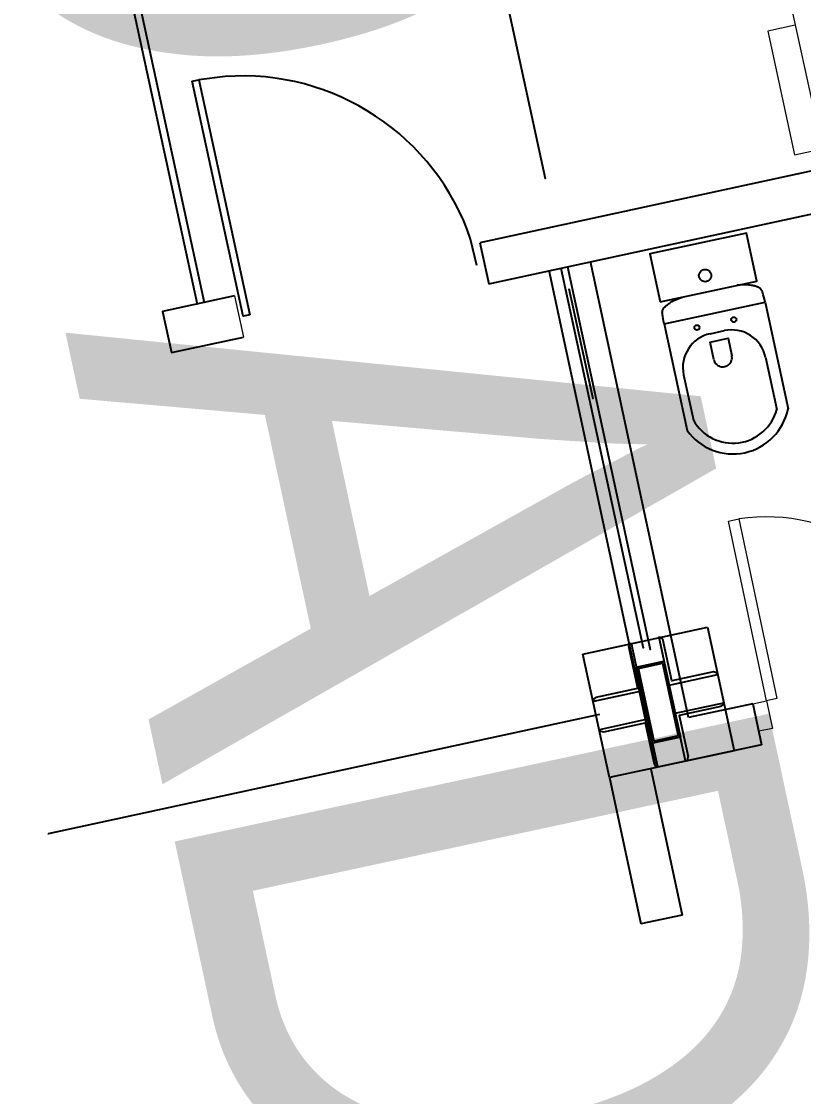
# Model space of a CAD drawing. Header units: inches. Extents: x -48022 to 80112, y -8164 to 5118.
# Drawn here: x 63976.5 to 64087.2, y 897.9 to 1050.1 of the extents above; entities that cross this region are included whole.
import ezdxf
from ezdxf.xclip import XClip

# ---------------------------------------------------------------- set-up
doc = ezdxf.new("R2010")
doc.units = ezdxf.units.IN
doc.header["$LTSCALE"] = 10
doc.header["$XCLIPFRAME"] = 0
doc.header["$PDMODE"] = 32
doc.linetypes.add('Amconstr', pattern=[9999, 9999, 0])
for name, color, linetype in [('1_DIM', 1, 'Continuous'), ('1_TEXT', 3, 'Continuous'), ('A-FITT-P', 1, 'Continuous'), ('FURNITURE', 2, 'Continuous'), ('new partion wall', 1, 'Continuous'), ('WALL', 4, 'Continuous')]:
    doc.layers.add(name, color=color, linetype=linetype)
doc.layers.add('A-DOOR', color=2, linetype='Continuous', lineweight=20)
doc.styles.add('ARC_IMP 001 1_1', font='ARIALN.TTF', dxfattribs={"height": 0.078125})
doc.styles.get("Standard").update_dxf_attribs({"font": 'sanss___.ttf'})
doc.dimstyles.new('STANDARD_WS', dxfattribs={"dimscale": 180, "dimtxt": 0.18, "dimasz": 0.0625, "dimexe": 0.1875, "dimexo": 0.0625, "dimgap": 0.09375, "dimtad": 0, "dimdec": 0, "dimzin": 3, "dimdsep": 46, "dimlunit": 4, "dimtxsty": 'Standard', "dimblk": 'DOT', "dimcen": 0.09375, "dimadec": 3, "dimazin": 0, "dimtfac": 1, "dimtdec": 0, "dimtofl": 0, "dimtmove": 1, "dimatfit": 3, "dimldrblk": 'CLOSED', "dimfxl": 0, "dimfrac": 2, "dimtolj": 1, "dimtzin": 3, "dimarcsym": 0})

# ---------------------------------------------------------------- blocks, each defined once
blk = doc.blocks.new('A$C103976A7')
at = {"layer": 'A-FITT-P', "color": 0, "linetype": 'ByBlock'}
for p, q in [((-6.59, -9.36), (-6.59, -23.69)), ((-6.59, -9.36), (6.97, -9.36)), ((6.97, -9.36), (6.97, -23.69)), ((-0.96, -11.91), (0.96, -11.91)), ((-5.5, -16.45), (-5.5, -22.56)), ((5.5, -16.45), (5.5, -23.48))]:
    blk.add_line(p, q, dxfattribs=at)
blk.add_lwpolyline([(-6.49, -6.44), (6.49, -6.44), (6.49, 0), (-6.49, 0)], close=True, dxfattribs=at)
for points in [[(-6.59, -9.36), (-6.59, -8.97), (-6.58, -8.65), (-6.57, -8.39), (-6.55, -8.17), (-6.53, -8), (-6.51, -7.86), (-6.48, -7.75), (-6.45, -7.66), (-6.41, -7.58), (-6.37, -7.51), (-6.33, -7.46), (-6.28, -7.41), (-6.24, -7.36), (-6.19, -7.32), (-6.13, -7.28), (-6.07, -7.24), (-6.01, -7.21), (-5.95, -7.17), (-5.88, -7.13), (-5.81, -7.08), (-5.73, -7.04), (-5.64, -7), (-5.54, -6.95), (-5.43, -6.9), (-5.3, -6.85), (-5.16, -6.79), (-4.99, -6.73), (-4.79, -6.68), (-4.54, -6.62), (-4.24, -6.56), (-3.89, -6.5), (-3.47, -6.44)], [(6.97, -9.36), (6.97, -8.97), (6.96, -8.65), (6.95, -8.39), (6.93, -8.17), (6.91, -8), (6.89, -7.86), (6.86, -7.75), (6.83, -7.66), (6.79, -7.58), (6.75, -7.51), (6.71, -7.46), (6.66, -7.41), (6.62, -7.36), (6.56, -7.32), (6.51, -7.28), (6.45, -7.24), (6.39, -7.21), (6.33, -7.17), (6.26, -7.13), (6.19, -7.08), (6.11, -7.04), (6.02, -7), (5.92, -6.95), (5.81, -6.9), (5.68, -6.85), (5.54, -6.79), (5.37, -6.73), (5.16, -6.68), (4.92, -6.62), (4.62, -6.56), (4.27, -6.5), (3.85, -6.44)], [(-1.2, -15.33), (-1.2, -12.98), (1.22, -12.98), (1.22, -15.33)]]:
    blk.add_lwpolyline(points, dxfattribs=at)
for centre, radius in [((0.01, -4.31), 0.807), ((-2.48, -10.76), 0.336), ((2.48, -10.76), 0.336)]:
    blk.add_circle(centre, radius, dxfattribs=at)
for centre, radius, start, end in [((-0.96, -16.45), 4.54, 90, 180), ((0.96, -16.45), 4.54, 0, 90), ((0.01, -15.33), 1.21, 180, 0), ((0.19, -20.75), 5.97, 197.5831, 332.8412), ((0.19, -20.75), 7.39, 203.4145, 336.5855)]:
    blk.add_arc(centre, radius, start, end, dxfattribs=at)
blk = doc.blocks.new('pdf plan')
at = {"color": 250, "linetype": 'Continuous', "lineweight": -2}
for p, q in [((367.645, 409.595), (366.901, 409.579)), ((361.079, 403.906), (361.013, 403.178))]:
    blk.add_line(p, q, dxfattribs=at)
at = {"color": 250, "linetype": 'Continuous', "lineweight": 9}
for points in [[(363.031, 418.808), (366.521, 418.808), (366.521, 423.869), (363.031, 423.869)], [(363.031, 419.586), (363.031, 418.808), (363.031, 418.808)]]:
    blk.add_lwpolyline(points, dxfattribs=at)
blk.add_lwpolyline([(365.727, 419.586), (365.727, 423.075), (362.237, 423.075), (362.237, 419.586)], close=True, dxfattribs=at)
at = {"color": 250, "linetype": 'Continuous', "lineweight": -2}
for points in [[(378.81, 412.424), (378.76, 412.391), (378.727, 412.325), (380.083, 412.325), (380.083, 413.697), (380.017, 413.664), (379.984, 413.598), (379.984, 412.424)], [(381.555, 412.325), (381.555, 411.547), (379.405, 411.547), (379.405, 412.325)], [(381.506, 412.275), (381.506, 411.597), (379.455, 411.597), (379.455, 412.275)], [(382.118, 411.464), (382.201, 411.481), (382.217, 411.547), (380.877, 411.547), (380.877, 410.191), (380.927, 410.207), (380.96, 410.29), (380.96, 411.464)], [(367.645, 403.178), (367.645, 402.996), (361.013, 402.996), (361.013, 403.178)]]:
    blk.add_lwpolyline(points, close=True, dxfattribs=at)
for points in [[(382.217, 412.325), (380.877, 412.325), (380.877, 413.697)], [(380.96, 413.598), (380.927, 413.664), (380.877, 413.697)], [(380.96, 413.598), (380.96, 412.424), (382.118, 412.424)], [(382.217, 412.325), (382.201, 412.391), (382.118, 412.424)], [(350.113, 411.944), (365.694, 411.944), (365.694, 411.944)], [(368.208, 412.027), (379.008, 412.027), (379.008, 412.027)], [(368.803, 411.944), (371.913, 411.944), (371.913, 411.944)], [(368.208, 411.845), (378.926, 411.845), (378.926, 411.845)], [(378.727, 411.547), (378.76, 411.481), (378.81, 411.464)], [(378.727, 411.547), (380.083, 411.547), (380.083, 410.191)], [(379.984, 410.29), (379.984, 411.464), (378.81, 411.464)], [(379.984, 410.29), (380.017, 410.207), (380.083, 410.191)], [(380.464, 410.274), (380.464, 394.71), (380.464, 394.71)], [(329.686, 402.02), (367.05, 402.02), (367.05, 402.02)], [(329.686, 401.822), (367.05, 401.822), (367.05, 401.822)]]:
    blk.add_lwpolyline(points, dxfattribs=at)
at = {"color": 250, "linetype": 'Continuous', "lineweight": 13}
for points in [[(367.05, 402.88), (367.05, 400.846), (367.05, 400.846)], [(367.05, 402.88), (368.208, 402.88), (368.208, 402.88)], [(368.208, 402.88), (368.208, 400.846), (368.208, 400.846)], [(367.05, 400.846), (368.208, 400.846), (368.208, 400.846)]]:
    blk.add_lwpolyline(points, dxfattribs=at)
at = {"color": 250, "linetype": 'Continuous', "lineweight": -2}
blk.add_open_spline([(366.901, 409.579), (363.907, 409.248), (361.493, 406.883), (361.079, 403.906)], degree=3, dxfattribs=at)
at = {"layer": 'A-DOOR', "color": 250}
for points in [[(381.073, 414.865), (376.007, 414.884), (376.008, 415.177), (381.074, 415.157)], [(381.853, 414.862), (381.851, 414.472), (381.072, 414.475), (381.073, 414.865)]]:
    blk.add_lwpolyline(points, close=True, dxfattribs=at)
blk.add_arc((381.08, 414.849), 5.082, 89.8565, 176.3046, dxfattribs=at)
at = {"layer": 'FURNITURE', "color": 250, "linetype": 'Amconstr', "lineweight": 25}
blk.add_lwpolyline([(378.745, 413.701), (382.235, 413.695), (382.228, 410.175), (378.739, 410.181)], close=True, dxfattribs=at)
at = {"layer": 'new partion wall', "color": 250}
blk.add_lwpolyline([(367.05, 402.88), (367.05, 400.846), (368.208, 400.846), (368.208, 402.88)], dxfattribs=at)
at = {"layer": 'WALL', "color": 250, "linetype": 'Amconstr', "lineweight": 25}
for p, q in [((381.072, 414.475), (382.237, 414.471)), ((382.237, 414.471), (382.227, 411.488)), ((382.227, 411.488), (368.203, 411.513)), ((382.23, 411.344), (386.358, 411.335)), ((386.358, 411.335), (386.356, 410.166)), ((382.228, 410.176), (386.356, 410.166))]:
    blk.add_line(p, q, dxfattribs=at)
for points in [[(367.05, 437.668), (367.05, 409.81)], [(368.208, 409.81), (368.208, 437.631), (367.05, 437.631)], [(381.072, 414.475), (381.065, 412.659), (368.205, 412.682)], [(367.05, 409.81), (368.208, 409.81), (368.208, 409.81)]]:
    blk.add_lwpolyline(points, dxfattribs=at)
at = {"layer": 'A-FITT-P', "color": 250, "xscale": 0.2100567989119788, "yscale": 0.2100567989119788, "zscale": 0.2100567989119788, "rotation": 89.94957177819309}
blk.add_blockref('A$C103976A7', (368.347, 415.689), dxfattribs=at)
blk = doc.blocks.new('_Dot')
at = {"color": 0, "linetype": 'ByBlock', "lineweight": -2}
blk.add_line((-0.5, 0), (-1, 0), dxfattribs=at)
at = {"color": 0, "linetype": 'ByBlock', "const_width": 0.5}
blk.add_lwpolyline([(-0.25, 0, 1), (0.25, 0, 1)], format="xyb", close=True, dxfattribs=at)
blk = doc.blocks.new('*D201')
at = {"layer": '1_DIM', "color": 0, "lineweight": -2, "transparency": 16777216}
blk.add_line((66319.12, -277.29), (66319.12, 641.74), dxfattribs=at)
for start, end in [(90.060638, 95.578407), (96.552079, 102.069847)]:
    blk.add_arc((66319.12, -10021.85), 10629.84, start, end, dxfattribs=at)
at = {"layer": 'Defpoints', "color": 0, "transparency": 16777216}
for p in [(63731.75, 2015.89), (65569.57, 581.53), (64150.66, 66.92), (66319.12, -288.54), (66319.12, -1080.54)]:
    blk.add_point(p, dxfattribs=at)
at = {"layer": '1_DIM', "color": 0, "lineweight": -2, "transparency": 16777216, "xscale": 11.25, "yscale": 11.25, "zscale": 11.25}
for p, rotation in [((66319.12, 607.99), 0.03031924790928877), ((64085.38, 370.64), 192.1001664814439)]:
    blk.add_blockref('_Dot', p, dxfattribs=dict(at, rotation=rotation))
at = {"layer": '1_DIM', "color": 0, "transparency": 16777216, "insert": (65195.96, 548.48), "char_height": 32.4, "attachment_point": 5, "rotation": 6.0652}
blk.add_mtext('\\A1;12.130°', dxfattribs=at)
blk = doc.blocks.new('_Closed')
at = {"color": 0, "linetype": 'ByBlock', "lineweight": -2}
for p, q in [((-1, 0.167), (0, 0)), ((-1, 0.167), (-1, -0.167)), ((0, 0), (-1, -0.167)), ((0, 0), (-1, 0))]:
    blk.add_line(p, q, dxfattribs=at)

msp = doc.modelspace()

# ---------------------------------------------------------------- block references
at = {"linetype": 'Amconstr', "lineweight": 25}
ref = msp.add_blockref('pdf plan', (61586.99, 2414.1), dxfattribs=dict(at, xscale=5.131858713091743, yscale=5.131858713091743, zscale=5.131858713091743, rotation=282.2313422511228))
XClip(ref).set_block_clipping_path([(164.4791717222, 449.2939431408), (576.659918646, 448.5683895352), (739.282937211, 285.3718372324), (658.1213050436, 204.4954374036), (528.9983881636, 334.0737409183), (235.5965602188, 334.5902103453), (235.5625337246, 315.2600524106), (164.2434555072, 315.3855939715)])

# ---------------------------------------------------------------- texts
at = {"layer": '1_TEXT', "linetype": 'Amconstr', "lineweight": 25, "insert": (64041.47, 1142.18), "char_height": 86.0695, "width": 931.0665, "attachment_point": 2, "rotation": 282.1305, "line_spacing_factor": 0.930915, "style": 'ARC_IMP 001 1_1'}
msp.add_mtext('PROPOSED ADMIN. BUILDING', dxfattribs=at)

# ---------------------------------------------------------------- dimensions: what is measured, and where the dimension line sits
at = {"layer": '1_DIM'}
dim = msp.add_angular_dim_2l(base=(65569.5702, 581.5268), line1=((64150.6587, 66.9208), (63731.7517, 2015.8874)), line2=((66319.12, -1080.5431), (66319.12, -288.5431)), dimstyle='STANDARD_WS', dxfattribs=at)
dim.commit()
dim.dimension.update_dxf_attribs({"geometry": '*D201', "text_midpoint": (65195.9619, 548.4831)})

doc.saveas('drawing.dxf')
